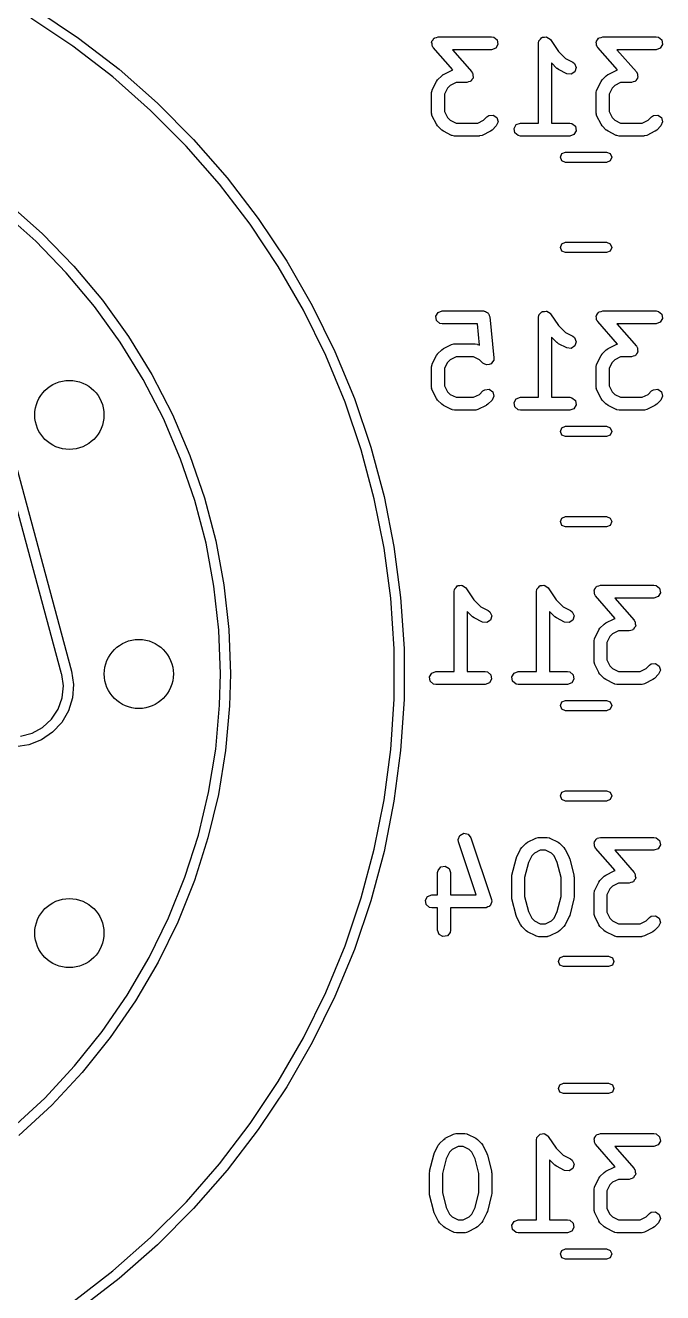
# Model space of a CAD drawing. Extents: x 109 to 192, y -153 to -42.
# Drawn here: x 166.99 to 174.37, y -118.67 to -104 of the extents above; entities that cross this region are included whole.
import ezdxf

# ---------------------------------------------------------------- set-up
doc = ezdxf.new("R2010")
doc.units = 0
doc.layers.add('BLACK', color=7, linetype='CONTINUOUS')

msp = doc.modelspace()

# ---------------------------------------------------------------- linework, layer by layer
at = {"layer": 'BLACK', "linetype": 'CONTINUOUS'}
for p, q in [((167.116, -103.812), (167.608, -104.143)), ((167.541, -104.236), (167.055, -103.91)), ((167.608, -104.143), (168.077, -104.504)), ((171.695, -104.189), (171.698, -104.184)), ((171.699, -104.209), (171.695, -104.189)), ((171.698, -104.178), (171.711, -104.162)), ((171.698, -104.184), (171.698, -104.178)), ((171.711, -104.162), (171.721, -104.145)), ((171.721, -104.145), (171.727, -104.142)), ((171.727, -104.142), (171.73, -104.138)), ((171.73, -104.138), (171.75, -104.134)), ((171.75, -104.134), (171.769, -104.127)), ((171.769, -104.127), (172.388, -104.127)), ((172.388, -104.127), (172.414, -104.132)), ((172.414, -104.132), (172.453, -104.164)), ((172.453, -104.164), (172.462, -104.215)), ((172.932, -104.202), (172.937, -104.176)), ((172.937, -104.176), (172.94, -104.173)), ((172.94, -104.169), (172.956, -104.154)), ((172.94, -104.173), (172.94, -104.169)), ((172.956, -104.154), (172.97, -104.137)), ((172.97, -104.137), (172.974, -104.136)), ((172.974, -104.136), (172.977, -104.133)), ((172.977, -104.133), (172.999, -104.132)), ((172.999, -104.132), (173.02, -104.128)), ((173.02, -104.128), (173.024, -104.13)), ((173.024, -104.13), (173.028, -104.13)), ((173.028, -104.13), (173.046, -104.143)), ((173.046, -104.143), (173.065, -104.154)), ((173.065, -104.154), (173.066, -104.158)), ((173.066, -104.158), (173.07, -104.16)), ((173.07, -104.16), (173.161, -104.297)), ((173.6, -104.189), (173.603, -104.184)), ((173.604, -104.209), (173.6, -104.189)), ((173.603, -104.178), (173.616, -104.162)), ((173.603, -104.184), (173.603, -104.178)), ((173.616, -104.162), (173.626, -104.145)), ((173.626, -104.145), (173.631, -104.142)), ((173.631, -104.142), (173.635, -104.138)), ((173.635, -104.138), (173.655, -104.134)), ((173.655, -104.134), (173.674, -104.127)), ((173.674, -104.127), (174.293, -104.127)), ((174.293, -104.127), (174.319, -104.132)), ((174.319, -104.132), (174.358, -104.164)), ((174.358, -104.164), (174.367, -104.215)), ((168.004, -104.593), (167.541, -104.236)), ((171.699, -104.229), (171.699, -104.209)), ((171.704, -104.236), (171.699, -104.229)), ((171.704, -104.239), (171.704, -104.236)), ((171.707, -104.242), (171.704, -104.239)), ((171.713, -104.251), (171.707, -104.242)), ((171.941, -104.512), (171.713, -104.251)), ((172.388, -104.277), (171.935, -104.277)), ((171.935, -104.277), (172.159, -104.534)), ((172.437, -104.259), (172.388, -104.277)), ((172.462, -104.215), (172.437, -104.259)), ((172.932, -105.127), (172.932, -104.202)), ((173.161, -104.297), (173.242, -104.378)), ((173.604, -104.229), (173.604, -104.209)), ((173.609, -104.236), (173.604, -104.229)), ((173.609, -104.239), (173.609, -104.236)), ((173.612, -104.242), (173.609, -104.239)), ((173.618, -104.251), (173.612, -104.242)), ((173.845, -104.512), (173.618, -104.251)), ((174.293, -104.277), (173.839, -104.277)), ((173.839, -104.277), (174.064, -104.534)), ((174.341, -104.259), (174.293, -104.277)), ((174.367, -104.215), (174.341, -104.259)), ((173.145, -104.493), (173.082, -104.431)), ((173.082, -104.431), (173.082, -105.127)), ((173.242, -104.378), (173.327, -104.421)), ((173.327, -104.421), (173.348, -104.436)), ((173.348, -104.436), (173.368, -104.483)), ((173.368, -104.483), (173.353, -104.532)), ((168.443, -104.98), (168.004, -104.593)), ((168.077, -104.504), (168.522, -104.896)), ((171.75, -104.645), (171.763, -104.627)), ((171.763, -104.627), (171.764, -104.625)), ((171.764, -104.625), (171.812, -104.578)), ((171.812, -104.578), (171.83, -104.565)), ((171.83, -104.565), (171.831, -104.563)), ((171.831, -104.563), (171.926, -104.516)), ((171.926, -104.516), (171.941, -104.512)), ((172.161, -104.623), (172.151, -104.64)), ((172.159, -104.534), (172.165, -104.543)), ((172.174, -104.607), (172.161, -104.623)), ((172.165, -104.543), (172.168, -104.545)), ((172.168, -104.545), (172.168, -104.548)), ((172.168, -104.548), (172.173, -104.556)), ((172.173, -104.556), (172.173, -104.576)), ((172.173, -104.576), (172.176, -104.596)), ((172.176, -104.596), (172.174, -104.601)), ((172.174, -104.601), (172.174, -104.607)), ((173.146, -104.494), (173.145, -104.493)), ((173.164, -104.507), (173.146, -104.494)), ((173.26, -104.555), (173.164, -104.507)), ((173.311, -104.561), (173.26, -104.555)), ((173.353, -104.532), (173.311, -104.561)), ((173.655, -104.645), (173.668, -104.627)), ((173.668, -104.627), (173.669, -104.625)), ((173.669, -104.625), (173.716, -104.578)), ((173.716, -104.578), (173.735, -104.565)), ((173.735, -104.565), (173.736, -104.563)), ((173.736, -104.563), (173.831, -104.516)), ((173.831, -104.516), (173.845, -104.512)), ((174.066, -104.623), (174.056, -104.64)), ((174.064, -104.534), (174.07, -104.543)), ((174.078, -104.607), (174.066, -104.623)), ((174.07, -104.543), (174.072, -104.545)), ((174.072, -104.545), (174.073, -104.548)), ((174.073, -104.548), (174.077, -104.556)), ((174.077, -104.556), (174.078, -104.576)), ((174.078, -104.576), (174.081, -104.596)), ((174.081, -104.596), (174.078, -104.601)), ((174.078, -104.601), (174.078, -104.607)), ((171.694, -104.773), (171.699, -104.748)), ((171.694, -105.012), (171.694, -104.773)), ((171.699, -104.748), (171.702, -104.744)), ((171.702, -104.74), (171.75, -104.645)), ((171.702, -104.744), (171.702, -104.74)), ((171.879, -104.723), (171.844, -104.791)), ((171.909, -104.692), (171.879, -104.723)), ((171.977, -104.658), (171.909, -104.692)), ((172.103, -104.658), (171.977, -104.658)), ((172.122, -104.651), (172.103, -104.658)), ((172.141, -104.647), (172.122, -104.651)), ((172.145, -104.642), (172.141, -104.647)), ((172.151, -104.64), (172.145, -104.642)), ((173.599, -104.773), (173.604, -104.748)), ((173.599, -105.012), (173.599, -104.773)), ((173.604, -104.748), (173.606, -104.744)), ((173.606, -104.744), (173.607, -104.74)), ((173.607, -104.74), (173.655, -104.645)), ((173.783, -104.723), (173.749, -104.791)), ((173.814, -104.692), (173.783, -104.723)), ((173.882, -104.658), (173.814, -104.692)), ((174.007, -104.658), (173.882, -104.658)), ((174.026, -104.651), (174.007, -104.658)), ((174.046, -104.647), (174.026, -104.651)), ((174.05, -104.642), (174.046, -104.647)), ((174.056, -104.64), (174.05, -104.642)), ((168.522, -104.896), (168.94, -105.315)), ((171.844, -104.791), (171.844, -104.994)), ((173.749, -104.791), (173.749, -104.994)), ((168.855, -105.394), (168.443, -104.98)), ((171.696, -105.016), (171.694, -105.012)), ((171.695, -105.02), (171.696, -105.016)), ((171.702, -105.045), (171.695, -105.02)), ((171.75, -105.14), (171.702, -105.045)), ((171.844, -104.994), (171.879, -105.062)), ((171.879, -105.062), (171.909, -105.093)), ((172.296, -105.093), (172.335, -105.054)), ((172.335, -105.054), (172.357, -105.039)), ((172.357, -105.039), (172.408, -105.034)), ((172.408, -105.034), (172.45, -105.064)), ((172.45, -105.064), (172.463, -105.113)), ((173.601, -105.016), (173.599, -105.012)), ((173.6, -105.02), (173.601, -105.016)), ((173.607, -105.045), (173.6, -105.02)), ((173.655, -105.14), (173.607, -105.045)), ((173.749, -104.994), (173.783, -105.062)), ((173.783, -105.062), (173.814, -105.093)), ((174.201, -105.093), (174.24, -105.054)), ((174.24, -105.054), (174.261, -105.039)), ((174.261, -105.039), (174.313, -105.034)), ((174.313, -105.034), (174.355, -105.064)), ((174.355, -105.064), (174.368, -105.113)), ((171.751, -105.141), (171.75, -105.14)), ((171.764, -105.16), (171.751, -105.141)), ((171.812, -105.207), (171.764, -105.16)), ((171.813, -105.208), (171.812, -105.207)), ((171.831, -105.221), (171.813, -105.208)), ((171.909, -105.093), (171.977, -105.127)), ((171.977, -105.127), (172.228, -105.127)), ((172.228, -105.127), (172.296, -105.093)), ((172.394, -105.207), (172.375, -105.22)), ((172.441, -105.16), (172.394, -105.207)), ((172.463, -105.113), (172.441, -105.16)), ((172.648, -105.189), (172.673, -105.145)), ((172.657, -105.239), (172.648, -105.189)), ((172.673, -105.145), (172.722, -105.127)), ((172.722, -105.127), (172.932, -105.127)), ((173.082, -105.127), (173.293, -105.127)), ((173.293, -105.127), (173.319, -105.132)), ((173.319, -105.132), (173.358, -105.164)), ((173.367, -105.215), (173.341, -105.259)), ((173.358, -105.164), (173.367, -105.215)), ((173.656, -105.141), (173.655, -105.14)), ((173.669, -105.16), (173.656, -105.141)), ((173.716, -105.207), (173.669, -105.16)), ((173.718, -105.208), (173.716, -105.207)), ((173.736, -105.221), (173.718, -105.208)), ((173.814, -105.093), (173.882, -105.127)), ((173.882, -105.127), (174.133, -105.127)), ((174.133, -105.127), (174.201, -105.093)), ((174.299, -105.207), (174.28, -105.22)), ((174.346, -105.16), (174.299, -105.207)), ((174.368, -105.113), (174.346, -105.16)), ((168.94, -105.315), (169.329, -105.761)), ((171.926, -105.269), (171.831, -105.221)), ((171.931, -105.27), (171.926, -105.269)), ((171.934, -105.272), (171.931, -105.27)), ((171.96, -105.277), (171.934, -105.272)), ((172.245, -105.277), (171.96, -105.277)), ((172.25, -105.275), (172.245, -105.277)), ((172.254, -105.276), (172.25, -105.275)), ((172.279, -105.269), (172.254, -105.276)), ((172.374, -105.221), (172.279, -105.269)), ((172.375, -105.22), (172.374, -105.221)), ((172.696, -105.272), (172.657, -105.239)), ((172.722, -105.277), (172.696, -105.272)), ((173.293, -105.277), (172.722, -105.277)), ((173.341, -105.259), (173.293, -105.277)), ((173.831, -105.269), (173.736, -105.221)), ((173.835, -105.27), (173.831, -105.269)), ((173.839, -105.272), (173.835, -105.27)), ((173.865, -105.277), (173.839, -105.272)), ((174.15, -105.277), (173.865, -105.277)), ((174.154, -105.275), (174.15, -105.277)), ((174.159, -105.276), (174.154, -105.275)), ((174.184, -105.269), (174.159, -105.276)), ((174.279, -105.221), (174.184, -105.269)), ((174.28, -105.22), (174.279, -105.221)), ((169.24, -105.834), (168.855, -105.394)), ((173.185, -105.522), (173.202, -105.48)), ((173.202, -105.48), (173.245, -105.462)), ((173.245, -105.462), (173.719, -105.462)), ((173.719, -105.462), (173.762, -105.48)), ((173.762, -105.48), (173.779, -105.522)), ((173.202, -105.565), (173.185, -105.522)), ((173.245, -105.582), (173.202, -105.565)), ((173.719, -105.582), (173.245, -105.582)), ((173.762, -105.565), (173.719, -105.582)), ((173.779, -105.522), (173.762, -105.565)), ((169.329, -105.761), (169.689, -106.232)), ((169.596, -106.299), (169.24, -105.834)), ((166.806, -106.066), (167.193, -106.41)), ((167.113, -106.493), (166.733, -106.155)), ((169.689, -106.232), (170.018, -106.725)), ((169.92, -106.786), (169.596, -106.299)), ((167.467, -106.859), (167.113, -106.493)), ((167.193, -106.41), (167.553, -106.782)), ((173.185, -106.567), (173.202, -106.525)), ((173.202, -106.525), (173.245, -106.507)), ((173.245, -106.507), (173.719, -106.507)), ((173.719, -106.507), (173.762, -106.525)), ((173.762, -106.525), (173.779, -106.567)), ((173.202, -106.61), (173.185, -106.567)), ((173.245, -106.627), (173.202, -106.61)), ((173.719, -106.627), (173.245, -106.627)), ((173.762, -106.61), (173.719, -106.627)), ((173.779, -106.567), (173.762, -106.61)), ((167.553, -106.782), (167.884, -107.179)), ((170.211, -107.292), (169.92, -106.786)), ((170.018, -106.725), (170.313, -107.238)), ((167.794, -107.249), (167.467, -106.859)), ((168.091, -107.663), (167.794, -107.249)), ((167.884, -107.179), (168.186, -107.599)), ((170.313, -107.238), (170.575, -107.77)), ((170.47, -107.817), (170.211, -107.292)), ((171.743, -107.364), (171.769, -107.32)), ((171.752, -107.414), (171.743, -107.364)), ((171.791, -107.447), (171.752, -107.414)), ((171.769, -107.32), (171.817, -107.302)), ((171.817, -107.302), (172.293, -107.302)), ((172.293, -107.302), (172.297, -107.303)), ((172.297, -107.303), (172.299, -107.302)), ((172.299, -107.302), (172.302, -107.303)), ((172.302, -107.303), (172.319, -107.307)), ((172.319, -107.307), (172.331, -107.317)), ((172.331, -107.317), (172.345, -107.323)), ((172.345, -107.323), (172.35, -107.333)), ((172.35, -107.333), (172.358, -107.339)), ((172.358, -107.339), (172.361, -107.355)), ((172.361, -107.355), (172.368, -107.37)), ((172.368, -107.37), (172.415, -107.846)), ((172.932, -107.377), (172.937, -107.351)), ((172.932, -108.302), (172.932, -107.377)), ((172.937, -107.351), (172.94, -107.348)), ((172.94, -107.344), (172.956, -107.329)), ((172.94, -107.348), (172.94, -107.344)), ((172.956, -107.329), (172.97, -107.312)), ((172.97, -107.312), (172.974, -107.311)), ((172.974, -107.311), (172.977, -107.308)), ((172.977, -107.308), (172.999, -107.307)), ((172.999, -107.307), (173.02, -107.303)), ((173.02, -107.303), (173.024, -107.305)), ((173.024, -107.305), (173.028, -107.305)), ((173.028, -107.305), (173.046, -107.318)), ((173.046, -107.318), (173.065, -107.329)), ((173.065, -107.329), (173.066, -107.333)), ((173.066, -107.333), (173.07, -107.335)), ((173.07, -107.335), (173.161, -107.472)), ((173.6, -107.364), (173.603, -107.359)), ((173.604, -107.384), (173.6, -107.364)), ((173.603, -107.353), (173.616, -107.337)), ((173.603, -107.359), (173.603, -107.353)), ((173.604, -107.404), (173.604, -107.384)), ((173.609, -107.411), (173.604, -107.404)), ((173.609, -107.414), (173.609, -107.411)), ((173.612, -107.417), (173.609, -107.414)), ((173.618, -107.426), (173.612, -107.417)), ((173.616, -107.337), (173.626, -107.32)), ((173.626, -107.32), (173.631, -107.317)), ((173.631, -107.317), (173.635, -107.313)), ((173.635, -107.313), (173.655, -107.309)), ((173.655, -107.309), (173.674, -107.302)), ((173.674, -107.302), (174.293, -107.302)), ((174.293, -107.302), (174.319, -107.307)), ((174.319, -107.307), (174.358, -107.339)), ((174.367, -107.39), (174.341, -107.434)), ((174.358, -107.339), (174.367, -107.39)), ((171.817, -107.452), (171.791, -107.447)), ((172.225, -107.452), (171.817, -107.452)), ((172.25, -107.7), (172.225, -107.452)), ((173.161, -107.472), (173.242, -107.553)), ((173.242, -107.553), (173.327, -107.596)), ((173.845, -107.687), (173.618, -107.426)), ((174.293, -107.452), (173.839, -107.452)), ((173.839, -107.452), (174.064, -107.709)), ((174.341, -107.434), (174.293, -107.452)), ((168.356, -108.097), (168.091, -107.663)), ((168.186, -107.599), (168.457, -108.04)), ((171.831, -107.738), (171.926, -107.691)), ((171.926, -107.691), (171.951, -107.683)), ((171.951, -107.683), (171.956, -107.684)), ((171.956, -107.684), (171.96, -107.683)), ((171.96, -107.683), (172.198, -107.683)), ((172.198, -107.683), (172.224, -107.687)), ((172.224, -107.687), (172.227, -107.69)), ((172.227, -107.69), (172.231, -107.691)), ((172.231, -107.691), (172.25, -107.7)), ((173.145, -107.668), (173.082, -107.606)), ((173.082, -107.606), (173.082, -108.302)), ((173.146, -107.669), (173.145, -107.668)), ((173.164, -107.682), (173.146, -107.669)), ((173.26, -107.73), (173.164, -107.682)), ((173.353, -107.707), (173.311, -107.736)), ((173.327, -107.596), (173.348, -107.611)), ((173.348, -107.611), (173.368, -107.658)), ((173.368, -107.658), (173.353, -107.707)), ((173.736, -107.738), (173.831, -107.691)), ((173.831, -107.691), (173.845, -107.687)), ((174.064, -107.709), (174.07, -107.718)), ((170.693, -108.358), (170.47, -107.817)), ((170.575, -107.77), (170.801, -108.317)), ((171.702, -107.915), (171.75, -107.82)), ((171.75, -107.82), (171.763, -107.802)), ((171.763, -107.802), (171.764, -107.8)), ((171.764, -107.8), (171.812, -107.753)), ((171.812, -107.753), (171.83, -107.74)), ((171.83, -107.74), (171.831, -107.738)), ((171.977, -107.833), (171.909, -107.867)), ((172.18, -107.833), (171.977, -107.833)), ((172.249, -107.867), (172.18, -107.833)), ((172.415, -107.846), (172.413, -107.872)), ((173.311, -107.736), (173.26, -107.73)), ((173.607, -107.915), (173.655, -107.82)), ((173.655, -107.82), (173.668, -107.802)), ((173.668, -107.802), (173.669, -107.8)), ((173.669, -107.8), (173.716, -107.753)), ((173.716, -107.753), (173.735, -107.74)), ((173.735, -107.74), (173.736, -107.738)), ((173.882, -107.833), (173.814, -107.867)), ((174.007, -107.833), (173.882, -107.833)), ((174.026, -107.826), (174.007, -107.833)), ((174.046, -107.822), (174.026, -107.826)), ((174.05, -107.817), (174.046, -107.822)), ((174.056, -107.815), (174.05, -107.817)), ((174.066, -107.798), (174.056, -107.815)), ((174.078, -107.782), (174.066, -107.798)), ((174.07, -107.718), (174.072, -107.72)), ((174.072, -107.72), (174.073, -107.723)), ((174.073, -107.723), (174.077, -107.731)), ((174.077, -107.731), (174.078, -107.751)), ((174.078, -107.751), (174.081, -107.771)), ((174.081, -107.771), (174.078, -107.776)), ((174.078, -107.776), (174.078, -107.782)), ((171.694, -107.948), (171.699, -107.923)), ((171.694, -108.187), (171.694, -107.948)), ((171.699, -107.923), (171.702, -107.919)), ((171.702, -107.919), (171.702, -107.915)), ((171.879, -107.898), (171.844, -107.966)), ((171.844, -107.966), (171.844, -108.169)), ((171.909, -107.867), (171.879, -107.898)), ((172.288, -107.906), (172.249, -107.867)), ((172.288, -107.907), (172.288, -107.906)), ((172.288, -107.906), (172.288, -107.906)), ((172.311, -107.917), (172.288, -107.907)), ((172.334, -107.928), (172.311, -107.917)), ((172.335, -107.928), (172.334, -107.928)), ((172.359, -107.921), (172.335, -107.928)), ((172.335, -107.928), (172.335, -107.928)), ((172.384, -107.915), (172.359, -107.921)), ((172.385, -107.914), (172.384, -107.914)), ((172.384, -107.914), (172.384, -107.915)), ((172.399, -107.893), (172.385, -107.914)), ((172.413, -107.873), (172.399, -107.893)), ((172.413, -107.872), (172.413, -107.872)), ((172.413, -107.872), (172.413, -107.873)), ((173.599, -107.948), (173.604, -107.923)), ((173.599, -108.187), (173.599, -107.948)), ((173.604, -107.923), (173.606, -107.919)), ((173.606, -107.919), (173.607, -107.915)), ((173.783, -107.898), (173.749, -107.966)), ((173.749, -107.966), (173.749, -108.169)), ((173.814, -107.867), (173.783, -107.898)), ((168.59, -108.549), (168.356, -108.097)), ((168.457, -108.04), (168.694, -108.5)), ((171.696, -108.191), (171.694, -108.187)), ((171.695, -108.195), (171.696, -108.191)), ((171.702, -108.22), (171.695, -108.195)), ((171.75, -108.315), (171.702, -108.22)), ((171.844, -108.169), (171.879, -108.237)), ((171.879, -108.237), (171.909, -108.268)), ((171.909, -108.268), (171.977, -108.302)), ((172.18, -108.302), (172.249, -108.268)), ((172.249, -108.268), (172.288, -108.229)), ((172.288, -108.229), (172.309, -108.214)), ((172.309, -108.214), (172.36, -108.209)), ((172.36, -108.209), (172.402, -108.239)), ((172.415, -108.288), (172.394, -108.335)), ((172.402, -108.239), (172.415, -108.288)), ((173.601, -108.191), (173.599, -108.187)), ((173.6, -108.195), (173.601, -108.191)), ((173.607, -108.22), (173.6, -108.195)), ((173.655, -108.315), (173.607, -108.22)), ((173.749, -108.169), (173.783, -108.237)), ((173.783, -108.237), (173.814, -108.268)), ((173.814, -108.268), (173.882, -108.302)), ((174.133, -108.302), (174.201, -108.268)), ((174.201, -108.268), (174.24, -108.229)), ((174.24, -108.229), (174.261, -108.214)), ((174.261, -108.214), (174.313, -108.209)), ((174.313, -108.209), (174.355, -108.239)), ((174.368, -108.288), (174.346, -108.335)), ((174.355, -108.239), (174.368, -108.288)), ((170.88, -108.912), (170.693, -108.358)), ((170.801, -108.317), (170.991, -108.878)), ((171.751, -108.316), (171.75, -108.315)), ((171.764, -108.335), (171.751, -108.316)), ((171.812, -108.382), (171.764, -108.335)), ((171.813, -108.383), (171.812, -108.382)), ((171.831, -108.396), (171.813, -108.383)), ((171.926, -108.444), (171.831, -108.396)), ((171.931, -108.445), (171.926, -108.444)), ((171.934, -108.447), (171.931, -108.445)), ((171.96, -108.452), (171.934, -108.447)), ((171.977, -108.302), (172.18, -108.302)), ((172.231, -108.444), (172.206, -108.451)), ((172.327, -108.396), (172.231, -108.444)), ((172.328, -108.395), (172.327, -108.396)), ((172.346, -108.382), (172.328, -108.395)), ((172.394, -108.335), (172.346, -108.382)), ((172.648, -108.364), (172.673, -108.32)), ((172.657, -108.414), (172.648, -108.364)), ((172.696, -108.447), (172.657, -108.414)), ((172.673, -108.32), (172.722, -108.302)), ((172.722, -108.452), (172.696, -108.447)), ((172.722, -108.302), (172.932, -108.302)), ((173.082, -108.302), (173.293, -108.302)), ((173.293, -108.302), (173.319, -108.307)), ((173.341, -108.434), (173.293, -108.452)), ((173.319, -108.307), (173.358, -108.339)), ((173.367, -108.39), (173.341, -108.434)), ((173.358, -108.339), (173.367, -108.39)), ((173.656, -108.316), (173.655, -108.315)), ((173.669, -108.335), (173.656, -108.316)), ((173.716, -108.382), (173.669, -108.335)), ((173.718, -108.383), (173.716, -108.382)), ((173.736, -108.396), (173.718, -108.383)), ((173.831, -108.444), (173.736, -108.396)), ((173.835, -108.445), (173.831, -108.444)), ((173.839, -108.447), (173.835, -108.445)), ((173.865, -108.452), (173.839, -108.447)), ((173.882, -108.302), (174.133, -108.302)), ((174.184, -108.444), (174.159, -108.451)), ((174.279, -108.396), (174.184, -108.444)), ((174.28, -108.395), (174.279, -108.396)), ((174.299, -108.382), (174.28, -108.395)), ((174.346, -108.335), (174.299, -108.382)), ((168.79, -109.017), (168.59, -108.549)), ((168.694, -108.5), (168.897, -108.976)), ((172.198, -108.452), (171.96, -108.452)), ((172.202, -108.45), (172.198, -108.452)), ((172.206, -108.451), (172.202, -108.45)), ((173.293, -108.452), (172.722, -108.452)), ((174.15, -108.452), (173.865, -108.452)), ((174.154, -108.45), (174.15, -108.452)), ((174.159, -108.451), (174.154, -108.45)), ((173.185, -108.697), (173.202, -108.655)), ((173.202, -108.74), (173.185, -108.697)), ((173.202, -108.655), (173.245, -108.637)), ((173.245, -108.757), (173.202, -108.74)), ((173.245, -108.637), (173.719, -108.637)), ((173.719, -108.637), (173.762, -108.655)), ((173.762, -108.74), (173.719, -108.757)), ((173.762, -108.655), (173.779, -108.697)), ((173.779, -108.697), (173.762, -108.74)), ((170.991, -108.878), (171.144, -109.45)), ((173.719, -108.757), (173.245, -108.757)), ((166.869, -109.021), (167.526, -111.474)), ((168.954, -109.499), (168.79, -109.017)), ((168.897, -108.976), (169.065, -109.465)), ((171.031, -109.476), (170.88, -108.912)), ((167.41, -111.505), (166.753, -109.052)), ((169.065, -109.465), (169.196, -109.966)), ((171.144, -109.45), (171.259, -110.031)), ((169.084, -109.991), (168.954, -109.499)), ((171.145, -110.05), (171.031, -109.476)), ((173.185, -109.742), (173.202, -109.7)), ((173.202, -109.785), (173.185, -109.742)), ((173.202, -109.7), (173.245, -109.682)), ((173.245, -109.682), (173.719, -109.682)), ((173.719, -109.682), (173.762, -109.7)), ((173.762, -109.7), (173.779, -109.742)), ((173.779, -109.742), (173.762, -109.785)), ((173.245, -109.802), (173.202, -109.785)), ((173.719, -109.802), (173.245, -109.802)), ((173.762, -109.785), (173.719, -109.802)), ((169.176, -110.491), (169.084, -109.991)), ((169.196, -109.966), (169.29, -110.475)), ((171.221, -110.63), (171.145, -110.05)), ((171.259, -110.031), (171.336, -110.619)), ((169.232, -110.997), (169.176, -110.491)), ((169.29, -110.475), (169.347, -110.989)), ((171.978, -110.504), (171.992, -110.487)), ((171.992, -110.487), (171.996, -110.486)), ((171.996, -110.486), (171.999, -110.483)), ((171.999, -110.483), (172.021, -110.482)), ((172.021, -110.482), (172.043, -110.478)), ((172.043, -110.478), (172.046, -110.48)), ((172.046, -110.48), (172.051, -110.48)), ((172.051, -110.48), (172.068, -110.493)), ((172.068, -110.493), (172.087, -110.504)), ((172.931, -110.504), (172.945, -110.487)), ((172.945, -110.487), (172.949, -110.486)), ((172.949, -110.486), (172.952, -110.483)), ((172.952, -110.483), (172.974, -110.482)), ((172.974, -110.482), (172.995, -110.478)), ((172.995, -110.478), (172.999, -110.48)), ((172.999, -110.48), (173.003, -110.48)), ((173.003, -110.48), (173.021, -110.493)), ((173.021, -110.493), (173.039, -110.504)), ((173.59, -110.512), (173.6, -110.495)), ((173.6, -110.495), (173.606, -110.492)), ((173.606, -110.492), (173.61, -110.488)), ((173.61, -110.488), (173.63, -110.484)), ((173.63, -110.484), (173.649, -110.477)), ((173.649, -110.477), (174.268, -110.477)), ((174.268, -110.477), (174.293, -110.482)), ((174.293, -110.482), (174.333, -110.514)), ((171.26, -111.214), (171.221, -110.63)), ((171.336, -110.619), (171.375, -111.21)), ((171.955, -110.552), (171.959, -110.526)), ((171.955, -111.477), (171.955, -110.552)), ((171.959, -110.526), (171.962, -110.523)), ((171.962, -110.519), (171.978, -110.504)), ((171.962, -110.523), (171.962, -110.519)), ((172.087, -110.504), (172.089, -110.508)), ((172.089, -110.508), (172.092, -110.51)), ((172.092, -110.51), (172.183, -110.647)), ((172.183, -110.647), (172.265, -110.728)), ((172.907, -110.552), (172.912, -110.526)), ((172.907, -111.477), (172.907, -110.552)), ((172.912, -110.526), (172.914, -110.523)), ((172.914, -110.523), (172.915, -110.519)), ((172.915, -110.519), (172.931, -110.504)), ((173.039, -110.504), (173.041, -110.508)), ((173.041, -110.508), (173.044, -110.51)), ((173.044, -110.51), (173.136, -110.647)), ((173.136, -110.647), (173.217, -110.728)), ((173.575, -110.539), (173.578, -110.534)), ((173.578, -110.559), (173.575, -110.539)), ((173.578, -110.528), (173.59, -110.512)), ((173.578, -110.534), (173.578, -110.528)), ((173.579, -110.579), (173.578, -110.559)), ((173.583, -110.586), (173.579, -110.579)), ((173.584, -110.589), (173.583, -110.586)), ((173.586, -110.592), (173.584, -110.589)), ((173.592, -110.601), (173.586, -110.592)), ((173.82, -110.862), (173.592, -110.601)), ((174.268, -110.627), (173.814, -110.627)), ((173.814, -110.627), (174.038, -110.884)), ((174.316, -110.609), (174.268, -110.627)), ((174.342, -110.565), (174.316, -110.609)), ((174.333, -110.514), (174.342, -110.565)), ((172.167, -110.843), (172.105, -110.781)), ((172.105, -110.781), (172.105, -111.477)), ((172.265, -110.728), (172.349, -110.771)), ((172.349, -110.771), (172.37, -110.786)), ((172.37, -110.786), (172.39, -110.833)), ((173.119, -110.843), (173.057, -110.781)), ((173.057, -110.781), (173.057, -111.477)), ((173.217, -110.728), (173.301, -110.771)), ((173.301, -110.771), (173.322, -110.786)), ((173.322, -110.786), (173.343, -110.833)), ((172.169, -110.844), (172.167, -110.843)), ((172.187, -110.857), (172.169, -110.844)), ((172.282, -110.905), (172.187, -110.857)), ((172.333, -110.911), (172.282, -110.905)), ((172.376, -110.882), (172.333, -110.911)), ((172.39, -110.833), (172.376, -110.882)), ((173.121, -110.844), (173.119, -110.843)), ((173.139, -110.857), (173.121, -110.844)), ((173.234, -110.905), (173.139, -110.857)), ((173.285, -110.911), (173.234, -110.905)), ((173.328, -110.882), (173.285, -110.911)), ((173.343, -110.833), (173.328, -110.882)), ((173.643, -110.975), (173.691, -110.928)), ((173.691, -110.928), (173.709, -110.915)), ((173.709, -110.915), (173.71, -110.913)), ((173.71, -110.913), (173.806, -110.866)), ((173.806, -110.866), (173.82, -110.862)), ((174.038, -110.884), (174.044, -110.893)), ((174.044, -110.893), (174.047, -110.895)), ((174.047, -110.895), (174.047, -110.898)), ((174.047, -110.898), (174.052, -110.906)), ((174.052, -110.906), (174.052, -110.926)), ((174.052, -110.926), (174.056, -110.946)), ((169.251, -111.506), (169.232, -110.997)), ((169.347, -110.989), (169.366, -111.506)), ((173.582, -111.09), (173.629, -110.995)), ((173.629, -110.995), (173.643, -110.977)), ((173.643, -110.977), (173.643, -110.975)), ((173.758, -111.073), (173.724, -111.141)), ((173.788, -111.042), (173.758, -111.073)), ((173.857, -111.008), (173.788, -111.042)), ((173.982, -111.008), (173.857, -111.008)), ((174.001, -111.001), (173.982, -111.008)), ((174.021, -110.997), (174.001, -111.001)), ((174.025, -110.992), (174.021, -110.997)), ((174.03, -110.99), (174.025, -110.992)), ((174.04, -110.973), (174.03, -110.99)), ((174.053, -110.957), (174.04, -110.973)), ((174.056, -110.946), (174.053, -110.951)), ((174.053, -110.951), (174.053, -110.957)), ((171.26, -111.798), (171.26, -111.214)), ((171.375, -111.21), (171.375, -111.802)), ((173.574, -111.123), (173.578, -111.098)), ((173.574, -111.362), (173.574, -111.123)), ((173.578, -111.098), (173.581, -111.094)), ((173.581, -111.094), (173.582, -111.09)), ((173.724, -111.141), (173.724, -111.344)), ((173.575, -111.366), (173.574, -111.362)), ((173.574, -111.37), (173.575, -111.366)), ((173.582, -111.395), (173.574, -111.37)), ((173.724, -111.344), (173.758, -111.412)), ((167.415, -111.512), (167.41, -111.505)), ((167.41, -111.505), (167.41, -111.505)), ((167.41, -111.505), (167.41, -111.505)), ((167.434, -111.642), (167.415, -111.512)), ((167.526, -111.474), (167.526, -111.474)), ((167.526, -111.474), (167.526, -111.474)), ((167.526, -111.474), (167.549, -111.628)), ((169.241, -111.869), (169.251, -111.506)), ((169.366, -111.506), (169.356, -111.875)), ((171.67, -111.539), (171.696, -111.495)), ((171.696, -111.495), (171.744, -111.477)), ((171.744, -111.477), (171.955, -111.477)), ((172.105, -111.477), (172.315, -111.477)), ((172.315, -111.477), (172.341, -111.482)), ((172.341, -111.482), (172.38, -111.514)), ((172.38, -111.514), (172.389, -111.565)), ((172.622, -111.539), (172.648, -111.495)), ((172.648, -111.495), (172.696, -111.477)), ((172.696, -111.477), (172.907, -111.477)), ((173.057, -111.477), (173.268, -111.477)), ((173.268, -111.477), (173.293, -111.482)), ((173.293, -111.482), (173.333, -111.514)), ((173.333, -111.514), (173.342, -111.565)), ((173.629, -111.49), (173.582, -111.395)), ((173.63, -111.491), (173.629, -111.49)), ((173.643, -111.51), (173.63, -111.491)), ((173.691, -111.557), (173.643, -111.51)), ((173.758, -111.412), (173.788, -111.443)), ((173.788, -111.443), (173.857, -111.477)), ((173.857, -111.477), (174.107, -111.477)), ((174.107, -111.477), (174.176, -111.443)), ((174.176, -111.443), (174.215, -111.404)), ((174.215, -111.404), (174.236, -111.389)), ((174.236, -111.389), (174.287, -111.384)), ((174.321, -111.51), (174.273, -111.557)), ((174.287, -111.384), (174.329, -111.414)), ((174.342, -111.463), (174.321, -111.51)), ((174.329, -111.414), (174.342, -111.463)), ((167.42, -111.781), (167.434, -111.642)), ((167.549, -111.628), (167.538, -111.783)), ((171.679, -111.589), (171.67, -111.539)), ((171.718, -111.622), (171.679, -111.589)), ((171.744, -111.627), (171.718, -111.622)), ((172.315, -111.627), (171.744, -111.627)), ((172.364, -111.609), (172.315, -111.627)), ((172.389, -111.565), (172.364, -111.609)), ((172.631, -111.589), (172.622, -111.539)), ((172.671, -111.622), (172.631, -111.589)), ((172.696, -111.627), (172.671, -111.622)), ((173.268, -111.627), (172.696, -111.627)), ((173.316, -111.609), (173.268, -111.627)), ((173.342, -111.565), (173.316, -111.609)), ((173.692, -111.558), (173.691, -111.557)), ((173.71, -111.571), (173.692, -111.558)), ((173.806, -111.619), (173.71, -111.571)), ((173.81, -111.62), (173.806, -111.619)), ((173.813, -111.622), (173.81, -111.62)), ((173.839, -111.627), (173.813, -111.622)), ((174.125, -111.627), (173.839, -111.627)), ((174.129, -111.625), (174.125, -111.627)), ((174.133, -111.626), (174.129, -111.625)), ((174.158, -111.619), (174.133, -111.626)), ((174.254, -111.571), (174.158, -111.619)), ((174.255, -111.57), (174.254, -111.571)), ((174.273, -111.557), (174.255, -111.57)), ((167.373, -111.913), (167.42, -111.781)), ((167.538, -111.783), (167.492, -111.932)), ((171.221, -112.382), (171.26, -111.798)), ((171.375, -111.802), (171.336, -112.393)), ((173.202, -111.83), (173.245, -111.812)), ((173.245, -111.812), (173.719, -111.812)), ((173.719, -111.812), (173.762, -111.83)), ((167.296, -112.029), (167.373, -111.913)), ((167.492, -111.932), (167.414, -112.067)), ((169.196, -112.376), (169.241, -111.869)), ((169.356, -111.875), (169.31, -112.391)), ((173.185, -111.872), (173.202, -111.83)), ((173.202, -111.915), (173.185, -111.872)), ((173.245, -111.932), (173.202, -111.915)), ((173.719, -111.932), (173.245, -111.932)), ((173.762, -111.915), (173.719, -111.932)), ((173.762, -111.83), (173.779, -111.872)), ((173.779, -111.872), (173.762, -111.915)), ((167.193, -112.124), (167.296, -112.029)), ((167.414, -112.067), (167.308, -112.181)), ((166.936, -112.227), (167.071, -112.191)), ((167.071, -112.191), (167.193, -112.124)), ((167.308, -112.181), (167.18, -112.268)), ((167.035, -112.325), (166.881, -112.348)), ((167.18, -112.268), (167.035, -112.325)), ((169.114, -112.879), (169.196, -112.376)), ((169.31, -112.391), (169.227, -112.901)), ((171.145, -112.962), (171.221, -112.382)), ((171.336, -112.393), (171.259, -112.98)), ((168.995, -113.374), (169.114, -112.879)), ((169.227, -112.901), (169.106, -113.405)), ((171.031, -113.535), (171.145, -112.962)), ((171.259, -112.98), (171.144, -113.561)), ((173.185, -112.917), (173.202, -112.875)), ((173.202, -112.96), (173.185, -112.917)), ((173.202, -112.875), (173.245, -112.858)), ((173.245, -112.977), (173.202, -112.96)), ((173.245, -112.858), (173.719, -112.858)), ((173.719, -112.977), (173.245, -112.977)), ((173.719, -112.858), (173.762, -112.875)), ((173.762, -112.96), (173.719, -112.977)), ((173.762, -112.875), (173.779, -112.917)), ((173.779, -112.917), (173.762, -112.96)), ((168.84, -113.858), (168.995, -113.374)), ((169.106, -113.405), (168.949, -113.897)), ((172.002, -113.423), (172.021, -113.376)), ((172.006, -113.449), (172.002, -113.423)), ((172.021, -113.376), (172.066, -113.351)), ((172.066, -113.351), (172.116, -113.361)), ((172.116, -113.361), (172.148, -113.402)), ((172.148, -113.402), (172.386, -114.116)), ((172.806, -113.454), (172.901, -113.406)), ((172.901, -113.406), (172.926, -113.398)), ((172.926, -113.398), (172.93, -113.4)), ((172.93, -113.4), (172.934, -113.398)), ((172.934, -113.398), (173.03, -113.398)), ((173.03, -113.398), (173.055, -113.403)), ((173.055, -113.403), (173.059, -113.405)), ((173.059, -113.405), (173.063, -113.406)), ((173.063, -113.406), (173.158, -113.454)), ((173.578, -113.449), (173.59, -113.433)), ((173.59, -113.433), (173.6, -113.416)), ((173.6, -113.416), (173.606, -113.413)), ((173.606, -113.413), (173.61, -113.409)), ((173.61, -113.409), (173.63, -113.405)), ((173.63, -113.405), (173.649, -113.398)), ((173.649, -113.398), (174.268, -113.398)), ((174.268, -113.398), (174.293, -113.403)), ((174.293, -113.403), (174.333, -113.435)), ((174.333, -113.435), (174.342, -113.486)), ((170.88, -114.1), (171.031, -113.535)), ((171.144, -113.561), (170.991, -114.134)), ((172.211, -114.065), (172.006, -113.449)), ((172.677, -113.63), (172.724, -113.535)), ((172.724, -113.535), (172.738, -113.517)), ((172.738, -113.515), (172.786, -113.468)), ((172.738, -113.517), (172.738, -113.515)), ((172.786, -113.468), (172.804, -113.455)), ((172.804, -113.455), (172.806, -113.454)), ((172.884, -113.582), (172.853, -113.613)), ((172.952, -113.548), (172.884, -113.582)), ((173.012, -113.548), (172.952, -113.548)), ((173.08, -113.582), (173.012, -113.548)), ((173.111, -113.613), (173.08, -113.582)), ((173.158, -113.454), (173.176, -113.467)), ((173.176, -113.467), (173.178, -113.468)), ((173.178, -113.468), (173.226, -113.515)), ((173.226, -113.515), (173.238, -113.534)), ((173.238, -113.534), (173.24, -113.535)), ((173.24, -113.535), (173.287, -113.63)), ((173.575, -113.46), (173.578, -113.455)), ((173.578, -113.48), (173.575, -113.46)), ((173.578, -113.455), (173.578, -113.449)), ((173.579, -113.5), (173.578, -113.48)), ((173.583, -113.507), (173.579, -113.5)), ((173.584, -113.51), (173.583, -113.507)), ((173.586, -113.513), (173.584, -113.51)), ((173.592, -113.522), (173.586, -113.513)), ((173.82, -113.783), (173.592, -113.522)), ((174.268, -113.548), (173.814, -113.548)), ((173.814, -113.548), (174.038, -113.805)), ((174.316, -113.53), (174.268, -113.548)), ((174.342, -113.486), (174.316, -113.53)), ((172.624, -113.836), (172.671, -113.645)), ((172.671, -113.645), (172.676, -113.633)), ((172.676, -113.633), (172.677, -113.63)), ((172.815, -113.69), (172.771, -113.863)), ((172.853, -113.613), (172.815, -113.69)), ((173.149, -113.69), (173.111, -113.613)), ((173.193, -113.863), (173.149, -113.69)), ((173.287, -113.63), (173.291, -113.642)), ((173.291, -113.642), (173.293, -113.645)), ((173.293, -113.645), (173.34, -113.836)), ((168.65, -114.331), (168.84, -113.858)), ((171.764, -113.806), (171.769, -113.781)), ((171.764, -114.065), (171.764, -113.806)), ((171.769, -113.781), (171.802, -113.741)), ((171.802, -113.741), (171.852, -113.732)), ((171.852, -113.732), (171.897, -113.758)), ((171.897, -113.758), (171.914, -113.806)), ((171.914, -113.806), (171.914, -114.065)), ((172.621, -113.854), (172.624, -113.839)), ((172.621, -114.092), (172.621, -113.854)), ((172.624, -113.839), (172.624, -113.836)), ((172.771, -113.863), (172.771, -114.083)), ((173.193, -114.083), (173.193, -113.863)), ((173.34, -113.836), (173.342, -113.851)), ((173.342, -113.851), (173.343, -113.854)), ((173.343, -113.854), (173.343, -114.092)), ((173.643, -113.896), (173.691, -113.849)), ((173.691, -113.849), (173.709, -113.836)), ((173.709, -113.836), (173.71, -113.834)), ((173.71, -113.834), (173.806, -113.787)), ((173.806, -113.787), (173.82, -113.783)), ((174.038, -113.805), (174.044, -113.814)), ((174.044, -113.814), (174.047, -113.816)), ((174.047, -113.816), (174.047, -113.819)), ((174.047, -113.819), (174.052, -113.827)), ((174.052, -113.827), (174.052, -113.847)), ((174.052, -113.847), (174.056, -113.867)), ((174.056, -113.867), (174.053, -113.872)), ((174.053, -113.872), (174.053, -113.878)), ((168.949, -113.897), (168.756, -114.378)), ((173.574, -114.044), (173.578, -114.019)), ((173.578, -114.019), (173.581, -114.015)), ((173.581, -114.015), (173.582, -114.011)), ((173.582, -114.011), (173.629, -113.916)), ((173.629, -113.916), (173.643, -113.898)), ((173.643, -113.898), (173.643, -113.896)), ((173.758, -113.994), (173.724, -114.062)), ((173.788, -113.963), (173.758, -113.994)), ((173.857, -113.929), (173.788, -113.963)), ((173.982, -113.929), (173.857, -113.929)), ((174.001, -113.922), (173.982, -113.929)), ((174.021, -113.918), (174.001, -113.922)), ((174.025, -113.913), (174.021, -113.918)), ((174.03, -113.911), (174.025, -113.913)), ((174.04, -113.894), (174.03, -113.911)), ((174.053, -113.878), (174.04, -113.894)), ((170.693, -114.654), (170.88, -114.1)), ((170.991, -114.134), (170.801, -114.695)), ((171.622, -114.127), (171.648, -114.082)), ((171.631, -114.177), (171.622, -114.127)), ((171.648, -114.082), (171.696, -114.065)), ((171.696, -114.065), (171.764, -114.065)), ((171.914, -114.065), (172.211, -114.065)), ((172.379, -114.17), (172.371, -114.189)), ((172.389, -114.153), (172.379, -114.17)), ((172.386, -114.116), (172.39, -114.142)), ((172.39, -114.142), (172.388, -114.147)), ((172.388, -114.147), (172.389, -114.153)), ((172.622, -114.095), (172.621, -114.092)), ((172.624, -114.11), (172.622, -114.095)), ((172.671, -114.301), (172.624, -114.11)), ((172.771, -114.083), (172.815, -114.256)), ((173.149, -114.256), (173.193, -114.083)), ((173.34, -114.11), (173.293, -114.301)), ((173.343, -114.092), (173.34, -114.107)), ((173.34, -114.107), (173.34, -114.11)), ((173.574, -114.283), (173.574, -114.044)), ((173.724, -114.062), (173.724, -114.265)), ((171.671, -114.21), (171.631, -114.177)), ((171.696, -114.215), (171.671, -114.21)), ((171.764, -114.215), (171.696, -114.215)), ((171.764, -114.473), (171.764, -114.215)), ((172.315, -114.215), (171.914, -114.215)), ((171.914, -114.215), (171.914, -114.473)), ((172.321, -114.213), (172.315, -114.215)), ((172.326, -114.214), (172.321, -114.213)), ((172.344, -114.204), (172.326, -114.214)), ((172.364, -114.197), (172.344, -114.204)), ((172.366, -114.192), (172.364, -114.197)), ((172.371, -114.189), (172.366, -114.192)), ((172.673, -114.304), (172.671, -114.301)), ((172.677, -114.316), (172.673, -114.304)), ((172.724, -114.411), (172.677, -114.316)), ((172.815, -114.256), (172.853, -114.333)), ((173.111, -114.333), (173.149, -114.256)), ((173.287, -114.316), (173.24, -114.411)), ((173.288, -114.313), (173.287, -114.316)), ((173.293, -114.301), (173.288, -114.313)), ((173.575, -114.287), (173.574, -114.283)), ((173.574, -114.291), (173.575, -114.287)), ((173.582, -114.316), (173.574, -114.291)), ((173.629, -114.411), (173.582, -114.316)), ((173.724, -114.265), (173.758, -114.333)), ((174.215, -114.325), (174.236, -114.31)), ((174.236, -114.31), (174.287, -114.305)), ((174.287, -114.305), (174.329, -114.335)), ((168.427, -114.788), (168.65, -114.331)), ((168.756, -114.378), (168.528, -114.842)), ((172.726, -114.412), (172.724, -114.411)), ((172.738, -114.431), (172.726, -114.412)), ((172.786, -114.478), (172.738, -114.431)), ((172.853, -114.333), (172.884, -114.364)), ((172.884, -114.364), (172.952, -114.398)), ((172.952, -114.398), (173.012, -114.398)), ((173.012, -114.398), (173.08, -114.364)), ((173.08, -114.364), (173.111, -114.333)), ((173.226, -114.431), (173.178, -114.478)), ((173.24, -114.411), (173.226, -114.429)), ((173.226, -114.429), (173.226, -114.431)), ((173.63, -114.412), (173.629, -114.411)), ((173.643, -114.431), (173.63, -114.412)), ((173.691, -114.478), (173.643, -114.431)), ((173.758, -114.333), (173.788, -114.364)), ((173.788, -114.364), (173.857, -114.398)), ((173.857, -114.398), (174.107, -114.398)), ((174.107, -114.398), (174.176, -114.364)), ((174.176, -114.364), (174.215, -114.325)), ((174.321, -114.431), (174.273, -114.478)), ((174.342, -114.384), (174.321, -114.431)), ((174.329, -114.335), (174.342, -114.384)), ((171.782, -114.521), (171.764, -114.473)), ((171.826, -114.547), (171.782, -114.521)), ((171.877, -114.538), (171.826, -114.547)), ((171.91, -114.499), (171.877, -114.538)), ((171.914, -114.473), (171.91, -114.499)), ((172.788, -114.479), (172.786, -114.478)), ((172.806, -114.492), (172.788, -114.479)), ((172.901, -114.54), (172.806, -114.492)), ((172.905, -114.541), (172.901, -114.54)), ((172.909, -114.543), (172.905, -114.541)), ((172.934, -114.548), (172.909, -114.543)), ((173.03, -114.548), (172.934, -114.548)), ((173.034, -114.546), (173.03, -114.548)), ((173.038, -114.547), (173.034, -114.546)), ((173.063, -114.54), (173.038, -114.547)), ((173.158, -114.492), (173.063, -114.54)), ((173.16, -114.491), (173.158, -114.492)), ((173.178, -114.478), (173.16, -114.491)), ((173.692, -114.479), (173.691, -114.478)), ((173.71, -114.492), (173.692, -114.479)), ((173.806, -114.54), (173.71, -114.492)), ((173.81, -114.541), (173.806, -114.54)), ((173.813, -114.543), (173.81, -114.541)), ((173.839, -114.548), (173.813, -114.543)), ((174.125, -114.548), (173.839, -114.548)), ((174.129, -114.546), (174.125, -114.548)), ((174.133, -114.547), (174.129, -114.546)), ((174.158, -114.54), (174.133, -114.547)), ((174.254, -114.492), (174.158, -114.54)), ((174.255, -114.491), (174.254, -114.492)), ((174.273, -114.478), (174.255, -114.491)), ((170.47, -115.195), (170.693, -114.654)), ((170.801, -114.695), (170.575, -115.242)), ((168.17, -115.227), (168.427, -114.788)), ((168.528, -114.842), (168.267, -115.289)), ((173.161, -114.835), (173.178, -114.793)), ((173.178, -114.877), (173.161, -114.835)), ((173.178, -114.793), (173.221, -114.775)), ((173.221, -114.895), (173.178, -114.877)), ((173.221, -114.775), (173.743, -114.775)), ((173.743, -114.895), (173.221, -114.895)), ((173.743, -114.775), (173.786, -114.793)), ((173.786, -114.877), (173.743, -114.895)), ((173.786, -114.793), (173.803, -114.835)), ((173.803, -114.835), (173.786, -114.877)), ((170.212, -115.72), (170.47, -115.195)), ((167.881, -115.647), (168.17, -115.227)), ((168.267, -115.289), (167.974, -115.715)), ((170.575, -115.242), (170.313, -115.774)), ((167.563, -116.044), (167.881, -115.647)), ((167.974, -115.715), (167.65, -116.119)), ((169.92, -116.226), (170.212, -115.72)), ((170.313, -115.774), (170.018, -116.287)), ((167.217, -116.417), (167.563, -116.044)), ((167.65, -116.119), (167.298, -116.498)), ((169.596, -116.713), (169.92, -116.226)), ((170.018, -116.287), (169.689, -116.78)), ((173.161, -116.305), (173.178, -116.263)), ((173.178, -116.347), (173.161, -116.305)), ((173.178, -116.263), (173.221, -116.245)), ((173.221, -116.365), (173.178, -116.347)), ((173.221, -116.245), (173.743, -116.245)), ((173.743, -116.365), (173.221, -116.365)), ((173.743, -116.245), (173.786, -116.263)), ((173.786, -116.347), (173.743, -116.365)), ((173.786, -116.263), (173.803, -116.305)), ((173.803, -116.305), (173.786, -116.347)), ((166.844, -116.763), (167.217, -116.417)), ((167.298, -116.498), (166.919, -116.85)), ((169.24, -117.178), (169.596, -116.713)), ((169.689, -116.78), (169.33, -117.251)), ((171.772, -116.964), (171.785, -116.946)), ((171.785, -116.946), (171.786, -116.944)), ((171.786, -116.944), (171.834, -116.897)), ((171.834, -116.897), (171.852, -116.884)), ((171.852, -116.884), (171.853, -116.883)), ((171.853, -116.883), (171.948, -116.835)), ((171.948, -116.835), (171.973, -116.827)), ((171.973, -116.827), (171.978, -116.829)), ((171.978, -116.829), (171.982, -116.827)), ((171.982, -116.827), (172.077, -116.827)), ((172.077, -116.827), (172.103, -116.832)), ((172.103, -116.832), (172.106, -116.834)), ((172.106, -116.834), (172.111, -116.835)), ((172.111, -116.835), (172.206, -116.883)), ((172.206, -116.883), (172.224, -116.896)), ((172.224, -116.896), (172.226, -116.897)), ((172.226, -116.897), (172.273, -116.944)), ((172.273, -116.944), (172.286, -116.963)), ((172.907, -116.902), (172.912, -116.876)), ((172.907, -117.827), (172.907, -116.902)), ((172.912, -116.876), (172.914, -116.873)), ((172.914, -116.873), (172.915, -116.869)), ((172.915, -116.869), (172.931, -116.854)), ((172.931, -116.854), (172.945, -116.837)), ((172.945, -116.837), (172.949, -116.836)), ((172.949, -116.836), (172.952, -116.833)), ((172.952, -116.833), (172.974, -116.832)), ((172.974, -116.832), (172.995, -116.828)), ((172.995, -116.828), (172.999, -116.83)), ((172.999, -116.83), (173.003, -116.83)), ((173.003, -116.83), (173.021, -116.843)), ((173.021, -116.843), (173.039, -116.854)), ((173.039, -116.854), (173.041, -116.858)), ((173.041, -116.858), (173.044, -116.86)), ((173.044, -116.86), (173.136, -116.997)), ((173.575, -116.889), (173.578, -116.884)), ((173.578, -116.909), (173.575, -116.889)), ((173.578, -116.878), (173.59, -116.862)), ((173.578, -116.884), (173.578, -116.878)), ((173.579, -116.929), (173.578, -116.909)), ((173.583, -116.936), (173.579, -116.929)), ((173.584, -116.939), (173.583, -116.936)), ((173.586, -116.942), (173.584, -116.939)), ((173.592, -116.951), (173.586, -116.942)), ((173.59, -116.862), (173.6, -116.845)), ((173.82, -117.212), (173.592, -116.951)), ((173.6, -116.845), (173.606, -116.842)), ((173.606, -116.842), (173.61, -116.838)), ((173.61, -116.838), (173.63, -116.834)), ((173.63, -116.834), (173.649, -116.827)), ((173.649, -116.827), (174.268, -116.827)), ((174.268, -116.827), (174.293, -116.832)), ((174.316, -116.959), (174.268, -116.977)), ((174.293, -116.832), (174.333, -116.864)), ((174.342, -116.915), (174.316, -116.959)), ((174.333, -116.864), (174.342, -116.915)), ((171.671, -117.265), (171.719, -117.074)), ((171.719, -117.074), (171.724, -117.062)), ((171.724, -117.059), (171.772, -116.964)), ((171.724, -117.062), (171.724, -117.059)), ((171.901, -117.042), (171.862, -117.119)), ((171.931, -117.011), (171.901, -117.042)), ((172, -116.977), (171.931, -117.011)), ((172.06, -116.977), (172, -116.977)), ((172.128, -117.011), (172.06, -116.977)), ((172.158, -117.042), (172.128, -117.011)), ((172.197, -117.119), (172.158, -117.042)), ((172.286, -116.963), (172.287, -116.964)), ((172.287, -116.964), (172.335, -117.059)), ((172.335, -117.059), (172.338, -117.071)), ((172.338, -117.071), (172.34, -117.074)), ((172.34, -117.074), (172.388, -117.265)), ((173.136, -116.997), (173.217, -117.078)), ((173.217, -117.078), (173.301, -117.121)), ((174.268, -116.977), (173.814, -116.977)), ((173.814, -116.977), (174.038, -117.234)), ((168.856, -117.618), (169.24, -117.178)), ((169.33, -117.251), (168.94, -117.697)), ((171.862, -117.119), (171.819, -117.292)), ((172.24, -117.292), (172.197, -117.119)), ((173.119, -117.193), (173.057, -117.131)), ((173.057, -117.131), (173.057, -117.827)), ((173.121, -117.194), (173.119, -117.193)), ((173.139, -117.207), (173.121, -117.194)), ((173.234, -117.255), (173.139, -117.207)), ((173.328, -117.232), (173.285, -117.261)), ((173.301, -117.121), (173.322, -117.136)), ((173.322, -117.136), (173.343, -117.183)), ((173.343, -117.183), (173.328, -117.232)), ((173.71, -117.263), (173.806, -117.216)), ((173.806, -117.216), (173.82, -117.212)), ((174.038, -117.234), (174.044, -117.243)), ((174.044, -117.243), (174.047, -117.245)), ((174.047, -117.245), (174.047, -117.248)), ((174.047, -117.248), (174.052, -117.256)), ((171.669, -117.283), (171.672, -117.268)), ((171.669, -117.521), (171.669, -117.283)), ((171.672, -117.268), (171.671, -117.265)), ((171.819, -117.292), (171.819, -117.512)), ((172.24, -117.512), (172.24, -117.292)), ((172.388, -117.265), (172.389, -117.28)), ((172.389, -117.28), (172.39, -117.283)), ((172.39, -117.283), (172.39, -117.521)), ((173.285, -117.261), (173.234, -117.255)), ((173.582, -117.44), (173.629, -117.345)), ((173.629, -117.345), (173.643, -117.327)), ((173.643, -117.325), (173.691, -117.278)), ((173.643, -117.327), (173.643, -117.325)), ((173.691, -117.278), (173.709, -117.265)), ((173.709, -117.265), (173.71, -117.263)), ((173.788, -117.392), (173.758, -117.423)), ((173.857, -117.358), (173.788, -117.392)), ((173.982, -117.358), (173.857, -117.358)), ((174.001, -117.351), (173.982, -117.358)), ((174.021, -117.347), (174.001, -117.351)), ((174.025, -117.342), (174.021, -117.347)), ((174.03, -117.34), (174.025, -117.342)), ((174.04, -117.323), (174.03, -117.34)), ((174.053, -117.307), (174.04, -117.323)), ((174.052, -117.256), (174.052, -117.276)), ((174.052, -117.276), (174.056, -117.296)), ((174.056, -117.296), (174.053, -117.301)), ((174.053, -117.301), (174.053, -117.307)), ((171.67, -117.524), (171.669, -117.521)), ((171.671, -117.539), (171.67, -117.524)), ((171.719, -117.73), (171.671, -117.539)), ((171.819, -117.512), (171.862, -117.685)), ((172.197, -117.685), (172.24, -117.512)), ((172.388, -117.539), (172.34, -117.73)), ((172.39, -117.521), (172.388, -117.536)), ((172.388, -117.536), (172.388, -117.539)), ((173.574, -117.473), (173.578, -117.448)), ((173.574, -117.712), (173.574, -117.473)), ((173.578, -117.448), (173.581, -117.444)), ((173.581, -117.444), (173.582, -117.44)), ((173.758, -117.423), (173.724, -117.491)), ((173.724, -117.491), (173.724, -117.694)), ((168.443, -118.032), (168.856, -117.618)), ((171.862, -117.685), (171.901, -117.762)), ((172.158, -117.762), (172.197, -117.685)), ((168.94, -117.697), (168.522, -118.116)), ((171.721, -117.733), (171.719, -117.73)), ((171.724, -117.745), (171.721, -117.733)), ((171.772, -117.84), (171.724, -117.745)), ((171.773, -117.841), (171.772, -117.84)), ((171.901, -117.762), (171.931, -117.793)), ((171.931, -117.793), (172, -117.827)), ((172, -117.827), (172.06, -117.827)), ((172.06, -117.827), (172.128, -117.793)), ((172.128, -117.793), (172.158, -117.762)), ((172.287, -117.84), (172.274, -117.858)), ((172.335, -117.745), (172.287, -117.84)), ((172.34, -117.73), (172.335, -117.742)), ((172.335, -117.742), (172.335, -117.745)), ((172.648, -117.845), (172.696, -117.827)), ((172.696, -117.827), (172.907, -117.827)), ((173.057, -117.827), (173.268, -117.827)), ((173.268, -117.827), (173.293, -117.832)), ((173.293, -117.832), (173.333, -117.864)), ((173.575, -117.716), (173.574, -117.712)), ((173.574, -117.72), (173.575, -117.716)), ((173.582, -117.745), (173.574, -117.72)), ((173.629, -117.84), (173.582, -117.745)), ((173.63, -117.841), (173.629, -117.84)), ((173.724, -117.694), (173.758, -117.762)), ((173.758, -117.762), (173.788, -117.793)), ((173.788, -117.793), (173.857, -117.827)), ((173.857, -117.827), (174.107, -117.827)), ((174.107, -117.827), (174.176, -117.793)), ((174.176, -117.793), (174.215, -117.754)), ((174.215, -117.754), (174.236, -117.739)), ((174.236, -117.739), (174.287, -117.734)), ((174.287, -117.734), (174.329, -117.764)), ((174.342, -117.813), (174.321, -117.86)), ((174.329, -117.764), (174.342, -117.813)), ((171.786, -117.86), (171.773, -117.841)), ((171.834, -117.907), (171.786, -117.86)), ((171.835, -117.908), (171.834, -117.907)), ((171.853, -117.921), (171.835, -117.908)), ((171.948, -117.969), (171.853, -117.921)), ((171.953, -117.97), (171.948, -117.969)), ((171.956, -117.972), (171.953, -117.97)), ((171.982, -117.977), (171.956, -117.972)), ((172.077, -117.977), (171.982, -117.977)), ((172.081, -117.975), (172.077, -117.977)), ((172.086, -117.976), (172.081, -117.975)), ((172.111, -117.969), (172.086, -117.976)), ((172.206, -117.921), (172.111, -117.969)), ((172.207, -117.92), (172.206, -117.921)), ((172.226, -117.907), (172.207, -117.92)), ((172.273, -117.86), (172.226, -117.907)), ((172.274, -117.858), (172.273, -117.86)), ((172.622, -117.889), (172.648, -117.845)), ((172.631, -117.939), (172.622, -117.889)), ((172.671, -117.972), (172.631, -117.939)), ((172.696, -117.977), (172.671, -117.972)), ((173.268, -117.977), (172.696, -117.977)), ((173.316, -117.959), (173.268, -117.977)), ((173.342, -117.915), (173.316, -117.959)), ((173.333, -117.864), (173.342, -117.915)), ((173.643, -117.86), (173.63, -117.841)), ((173.691, -117.907), (173.643, -117.86)), ((173.692, -117.908), (173.691, -117.907)), ((173.71, -117.921), (173.692, -117.908)), ((173.806, -117.969), (173.71, -117.921)), ((173.81, -117.97), (173.806, -117.969)), ((173.813, -117.972), (173.81, -117.97)), ((173.839, -117.977), (173.813, -117.972)), ((174.125, -117.977), (173.839, -117.977)), ((174.129, -117.975), (174.125, -117.977)), ((174.133, -117.976), (174.129, -117.975)), ((174.158, -117.969), (174.133, -117.976)), ((174.254, -117.921), (174.158, -117.969)), ((174.255, -117.92), (174.254, -117.921)), ((174.273, -117.907), (174.255, -117.92)), ((174.321, -117.86), (174.273, -117.907)), ((168.004, -118.419), (168.443, -118.032)), ((168.522, -118.116), (168.077, -118.508)), ((173.185, -118.222), (173.202, -118.18)), ((173.202, -118.265), (173.185, -118.222)), ((173.202, -118.18), (173.245, -118.162)), ((173.245, -118.282), (173.202, -118.265)), ((173.245, -118.162), (173.719, -118.162)), ((173.719, -118.162), (173.762, -118.18)), ((173.762, -118.265), (173.719, -118.282)), ((173.762, -118.18), (173.779, -118.222)), ((173.779, -118.222), (173.762, -118.265)), ((167.541, -118.776), (168.004, -118.419)), ((173.719, -118.282), (173.245, -118.282)), ((168.077, -118.508), (167.608, -118.869))]:
    msp.add_line(p, q, dxfattribs=at)
at = {"layer": 'BLACK'}
for centre in [(167.502, -108.506), (168.306, -111.506), (167.502, -114.506)]:
    msp.add_circle(centre, 0.4, dxfattribs=at)

doc.saveas('drawing.dxf')
